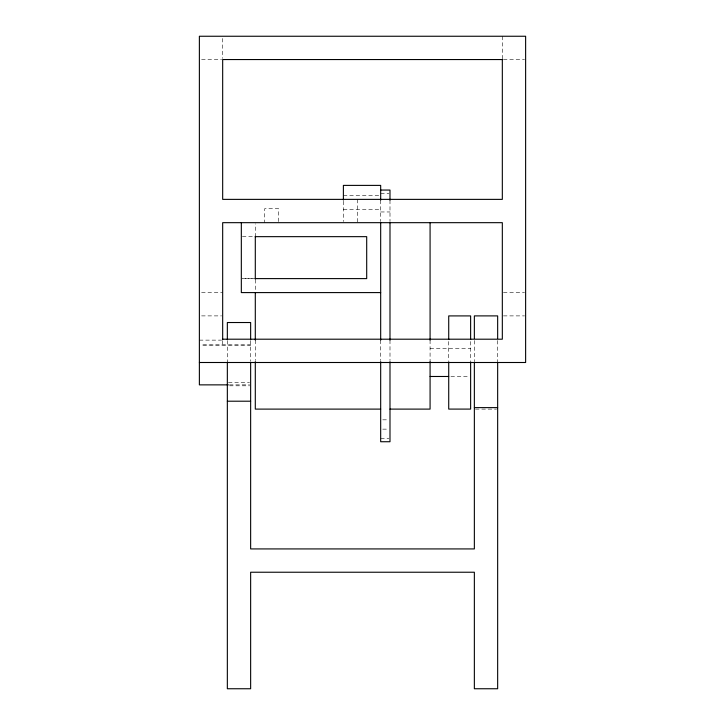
<?xml version="1.0" encoding="UTF-8"?>
<svg xmlns="http://www.w3.org/2000/svg" width="725" height="725" viewBox="0 0 725 725"><rect width="100%" height="100%" fill="white"/><g stroke="black" fill="none" stroke-linecap="round" stroke-linejoin="round"><path stroke-width="0.54" stroke-dasharray="3.62 2.72" d="M201.595 59.55L221.569 59.55M503.431 59.55L524.519 59.55M380.679 193.312L388.962 193.312M343.387 195.65L379.547 195.65M343.387 209.625L380.679 209.625M380.679 211.963L389.996 211.963M242.395 236.658L255.3 236.658L255.3 223.753M255.3 278.536L242.395 278.536L254.23 278.608M201.595 292.592L222.675 292.592M503.431 292.592L524.519 292.592M201.595 315.892L221.569 315.892M503.431 315.892L524.519 315.892M199.375 340.134L221.569 340.134M430.079 348.517L470.625 348.517M450.914 376.483L469.537 376.483M228.448 382.673L249.536 382.682M229.462 384.866L249.527 384.866M229.562 385.8L249.536 385.8M475.464 409.108L496.552 409.108M382.746 419.829L388.962 419.829M382.746 429.146L388.962 429.146M380.679 438.471L388.962 438.471M502.325 36.25L502.325 59.55M497.658 340.532L497.658 362.5M474.358 340.532L474.358 361.739M470.625 341.52L470.625 360.615M448.721 341.52L448.721 360.615M430.079 340.188L430.079 362.5M389.996 200.227L389.996 221.551M389.996 340.188L389.996 360.524M380.679 200.227L380.679 221.569M380.679 340.188L380.679 360.524M357.371 199.375L357.371 222.675M343.387 201.215L343.387 221.551M278.608 221.605L278.608 208.7L264.625 208.7L264.625 222.675M255.3 279.623L255.3 291.459M255.3 340.188L255.3 360.524M250.642 340.641L250.642 361.113M227.342 340.641L227.342 362.5M222.675 38.47L222.675 58.444M222.675 340.542L222.675 345.046M250.642 345.018L201.595 345.018L250.642 345.046"/><path stroke-width="1.09" d="M380.679 190.05L389.996 190.05L389.996 200.227M255.3 236.658L366.696 236.658L366.696 278.608L255.3 278.608M380.679 292.592L241.325 292.592L241.325 222.675M222.675 339.2L502.325 339.2L502.325 222.675L222.675 222.675L222.675 339.436M199.375 362.5L525.625 362.5L525.625 36.25L199.375 36.25L199.375 384.866L228.357 384.866M430.079 376.483L448.721 376.483M227.342 401.206L250.642 401.206M474.358 407.622L497.658 407.622M380.679 409.108L255.3 409.108L255.3 361.648M389.996 409.108L430.079 409.108L430.079 361.648M497.658 338.539L497.658 315.892L474.358 315.892L474.358 338.539M497.658 362.5L497.658 688.75L474.358 688.75L474.358 572.233L250.642 572.233L250.642 688.75L227.342 688.75L227.342 362.264M474.358 362.5L474.358 548.925L250.642 548.925L250.642 362.21M470.625 339.545L470.625 315.91L448.721 315.91L448.721 339.545M470.625 361.811L470.625 409.09L448.721 409.09L448.721 361.811M430.079 222.675L430.079 340.188M389.996 222.675L389.996 340.188M389.996 361.648L389.996 441.733L380.679 441.733L380.679 361.648M380.679 200.182L380.679 185.392L343.387 185.392L343.387 200.082M380.679 222.675L380.679 340.188M255.3 236.241L255.3 279.17M255.3 292.592L255.3 340.188M250.642 338.693L250.642 322.525L227.342 322.525L227.342 338.693M250.642 339.2L250.642 339.69M227.342 339.2L227.342 339.69M502.325 59.55L222.675 59.55L222.675 199.375L502.325 199.375L502.325 59.55"/></g></svg>
